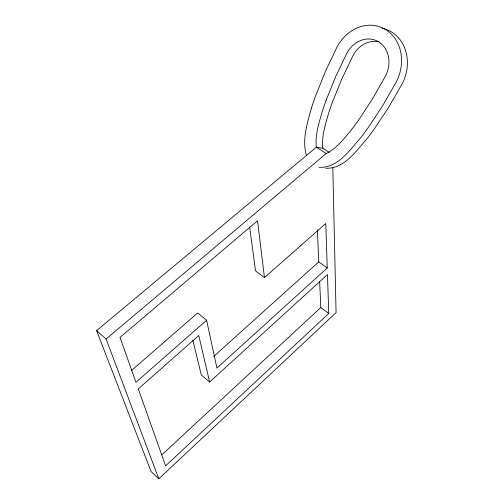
<?xml version="1.0" encoding="UTF-8"?>
<svg xmlns="http://www.w3.org/2000/svg" width="504" height="504" viewBox="0 0 504 504"><rect width="100%" height="100%" fill="white"/><g stroke="black" fill="none" stroke-linecap="round" stroke-linejoin="round"><path stroke-width="0.76" d="M311.422 108.253C307.169 123.461 301.795 139.948 306.501 155.673M326.094 100.29L335.664 76.684L346.613 53.733A26.107 22.321 -69.9 0 1 378.258 41.618A26.107 22.321 -69.9 0 1 385.27 76.438L372.456 98.948L358.394 120.412A222.157 171.877 -74.1 0 1 351.105 130.202C343.835 138.896 336.577 148.541 326.113 153.544L106.098 339.003L158.817 478.8L336.067 312.612L332.81 167.939M328.759 313.45L165.602 465.872L138.291 388.899L198.79 335.532L209.632 382.019L327.468 274.598L328.759 313.45L320.809 307.516L319.662 281.78M161.822 454.86L320.809 307.516M249.663 226.945L255.515 270.85L264.461 277.597L325.767 223.524L327.247 267.964L216.947 368.09L206.602 320.267L197.625 312.99L131.216 370.749M213.803 356.347L318.774 261.859L317.337 229.805M206.602 320.267L135.941 382.284L120.015 337.409L257.531 220.79L264.461 277.597M158.817 478.8L151.074 471.492L96.598 330.637L316.348 147.193L322.818 148.283L329.282 152.473M319.19 167.347C337.907 168.172 349.915 149.959 360.927 137.435A239.368 184.905 -74 0 0 367.624 128.463L382.46 106.042L396.22 82.051A40.036 34.234 -69.9 0 0 385.132 29.251A40.036 34.234 -69.9 0 0 336.911 47.244L325.382 71.549L315.542 96.031A283.216 271.643 -47.6 0 0 311.415 108.253M325.641 168.216C343.571 169.161 355.333 152 365.98 140.049A232.709 181.012 -73.8 0 0 373.722 129.799L388.445 107.642L402.098 83.941A39.589 33.97 -69.5 0 0 383.601 28.64M326.113 153.544L316.348 147.193C314.975 135.192 318.893 123.316 322.138 111.907A267.322 256.397 -48.4 0 1 326.094 100.29M318.774 261.859L327.247 267.964M209.632 382.019L201.323 374.963L192.856 340.269M96.598 330.637L106.098 339.003M322.818 148.283C321.451 136.414 325.345 124.664 328.576 113.387A264.172 253.525 -46.8 0 1 332.508 101.903L342.008 78.567L352.882 55.887A25.811 22.151 -69.6 0 1 379.077 41.857M382.196 28.319A39.589 33.97 -69.5 0 1 382.901 28.47"/></g></svg>
